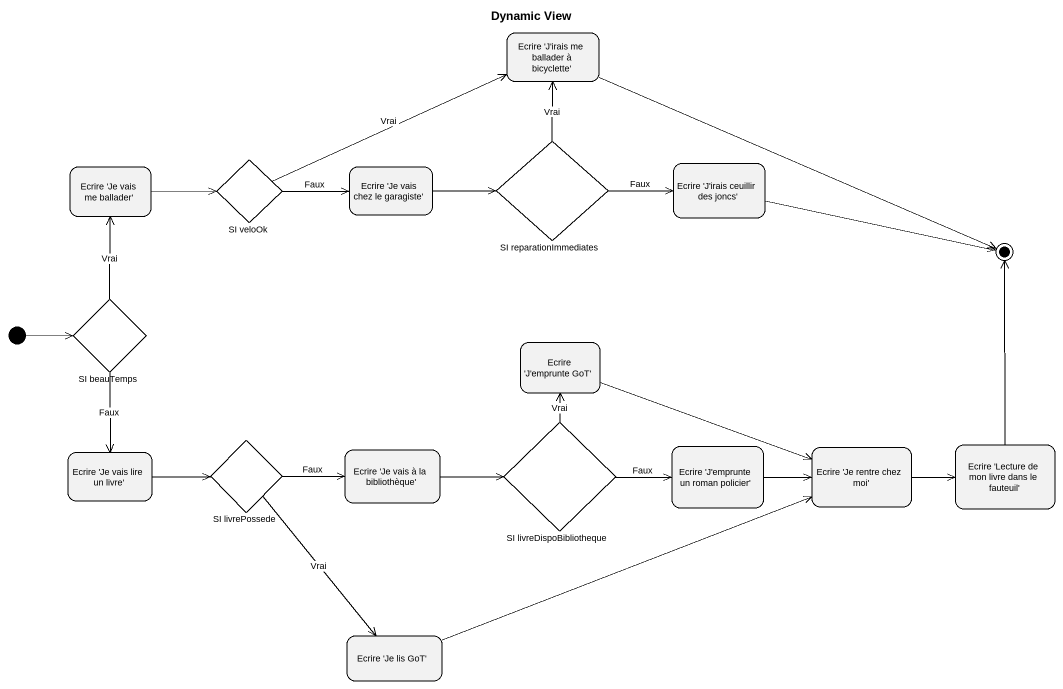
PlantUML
@startuml
title Dynamic View
hide empty description
state "Ecrire 'J'irais me ballader à bicyclette'" as Ecrire_J_irais_me_ballader
state "SI reparationImmediates" as SI_reparationImmediates <<choice>>
state "Ecrire 'Je vais me ballader'" as Ecrire_Je_vais_me_ballader
state "SI veloOk" as SI_veloOk <<choice>>
state "Ecrire 'Je vais chez le garagiste'" as Ecrire_Je_vais_chez_le
state "Ecrire 'J'irais ceuillir des joncs'" as Ecrire_J_irais_ceuillir_des
state "SI beauTemps" as SI_beauTemps <<choice>>
state "Ecrire 'J'emprunte GoT'" as Ecrire_J_emprunte_GoT
state "SI livreDispoBibliotheque" as SI_livreDispoBibliotheque <<choice>>
state "Ecrire 'Je vais lire un livre'" as Ecrire_Je_vais_lire_un_livre
state "SI livrePossede" as SI_livrePossede <<choice>>
state "Ecrire 'Je vais à la bibliothèque'" as Ecrire_Je_vais_à_la
state "Ecrire 'J'emprunte un roman policier'" as Ecrire_J_emprunte_un_roman
state "Ecrire 'Je rentre chez moi'" as Ecrire_Je_rentre_chez_moi
state "Ecrire 'Lecture de mon livre dans le fauteuil'" as Ecrire_Lecture_de_mon_livre
state "Ecrire 'Je lis GoT'" as Ecrire_Je_lis_GoT
[*] -right-> SI_beauTemps
SI_reparationImmediates -up-> Ecrire_J_irais_me_ballader : Vrai
SI_reparationImmediates -right-> Ecrire_J_irais_ceuillir_des : Faux
Ecrire_Je_vais_me_ballader -right-> SI_veloOk
SI_veloOk -right-> Ecrire_J_irais_me_ballader : Vrai
SI_veloOk -right-> Ecrire_Je_vais_chez_le : Faux
Ecrire_Je_vais_chez_le -right-> SI_reparationImmediates
SI_beauTemps -up-> Ecrire_Je_vais_me_ballader : Vrai
SI_beauTemps --> Ecrire_Je_vais_lire_un_livre : Faux
Ecrire_J_emprunte_GoT -right-> Ecrire_Je_rentre_chez_moi
SI_livreDispoBibliotheque -up-> Ecrire_J_emprunte_GoT : Vrai
SI_livreDispoBibliotheque -right-> Ecrire_J_emprunte_un_roman : Faux
Ecrire_Je_vais_lire_un_livre -right-> SI_livrePossede
SI_livrePossede -right-> Ecrire_Je_vais_à_la : Faux
SI_livrePossede --> Ecrire_Je_lis_GoT : Vrai
Ecrire_Je_vais_à_la -right-> SI_livreDispoBibliotheque
Ecrire_J_emprunte_un_roman -right-> Ecrire_Je_rentre_chez_moi
Ecrire_Je_rentre_chez_moi -right-> Ecrire_Lecture_de_mon_livre
Ecrire_Je_lis_GoT -right-> Ecrire_Je_rentre_chez_moi
Ecrire_J_irais_me_ballader -right-> [*]
Ecrire_J_irais_ceuillir_des -right-> [*]
Ecrire_Lecture_de_mon_livre -up-> [*]
@enduml
